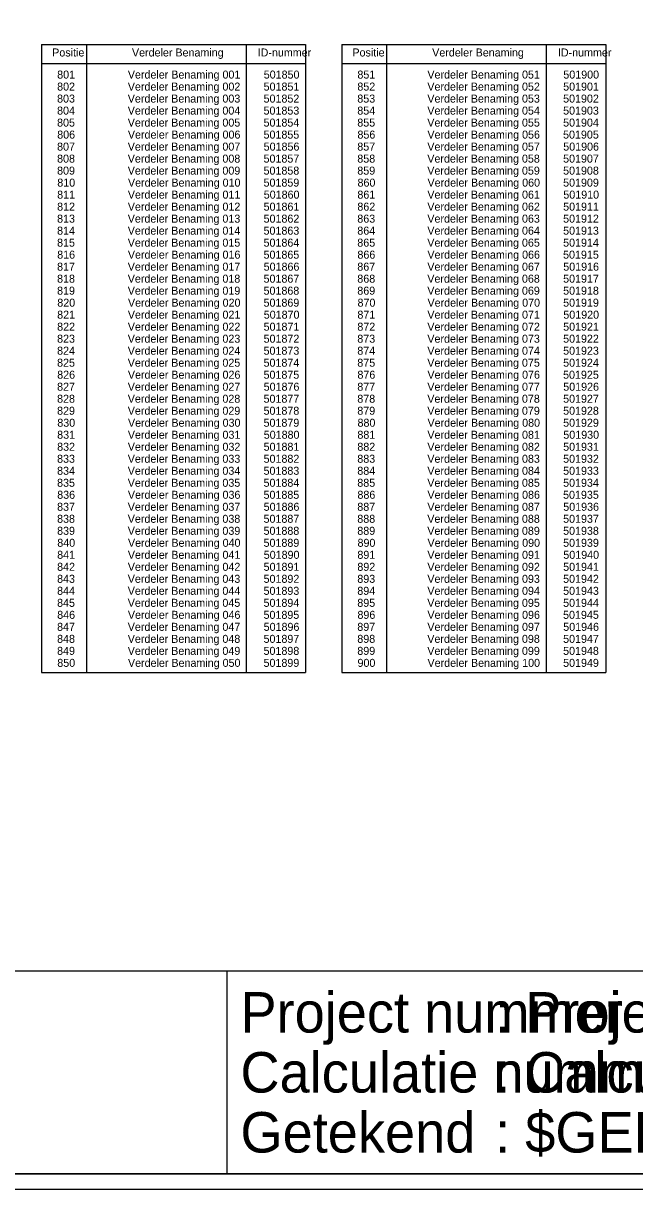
# Model space of a CAD drawing. Extents: x 692.7 to 772, y 1563.6 to 1616.7.
# Drawn here: x 739.82 to 755.09, y 1563.58 to 1592.73 of the extents above; entities that cross this region are included whole.
import ezdxf

# ---------------------------------------------------------------- set-up
doc = ezdxf.new("R2010")
doc.units = 0
doc.layers.add('Default', color=7, linetype='Continuous')
doc.layers.add('Kader', color=7, linetype='Continuous')

msp = doc.modelspace()

# ---------------------------------------------------------------- linework, layer by layer
at = {"layer": 'Default'}
for p, q in [((740.279, 1592.194), (740.279, 1576.503)), ((740.279, 1592.194), (746.873, 1592.194)), ((741.396, 1592.194), (741.396, 1576.503)), ((745.384, 1592.194), (745.384, 1576.503)), ((746.873, 1592.194), (746.873, 1576.503)), ((747.778, 1592.194), (747.778, 1576.503)), ((747.778, 1592.194), (754.371, 1592.194)), ((748.894, 1592.194), (748.894, 1576.503)), ((752.882, 1592.194), (752.882, 1576.503)), ((754.371, 1592.194), (754.371, 1576.503)), ((740.279, 1591.718), (746.873, 1591.718)), ((747.778, 1591.718), (754.371, 1591.718)), ((740.279, 1576.503), (746.873, 1576.503)), ((747.778, 1576.503), (754.371, 1576.503))]:
    msp.add_line(p, q, dxfattribs=at)
at = {"layer": 'Kader'}
for points in [[(692.73, 1616.711), (770.894, 1616.711), (770.894, 1563.581), (692.73, 1563.581)], [(693.124, 1616.316), (770.5, 1616.316), (770.5, 1563.975), (693.124, 1563.975)], [(719.333, 1563.975), (770.5, 1563.975), (770.5, 1569.042), (719.333, 1569.042)], [(719.333, 1563.975), (744.916, 1563.975), (744.916, 1569.042), (719.333, 1569.042)]]:
    msp.add_lwpolyline(points, close=True, dxfattribs=at)

# ---------------------------------------------------------------- texts
at = {"layer": 'Default'}
for s, p in [('Positie', (740.543, 1591.897)), ('Verdeler Benaming', (742.535, 1591.897)), ('ID-nummer', (745.674, 1591.897)), ('Positie', (748.041, 1591.897)), ('Verdeler Benaming', (750.033, 1591.897)), ('ID-nummer', (753.172, 1591.897)), ('801', (740.667, 1591.345)), ('Verdeler Benaming 001', (742.432, 1591.345)), ('501850', (745.826, 1591.345)), ('851', (748.165, 1591.345)), ('Verdeler Benaming 051', (749.913, 1591.345)), ('501900', (753.308, 1591.345)), ('802', (740.666, 1591.045)), ('Verdeler Benaming 002', (742.431, 1591.045)), ('501851', (745.823, 1591.045)), ('852', (748.164, 1591.045)), ('Verdeler Benaming 052', (749.912, 1591.045)), ('501901', (753.304, 1591.045)), ('803', (740.665, 1590.745)), ('Verdeler Benaming 003', (742.43, 1590.745)), ('501852', (745.822, 1590.745)), ('853', (748.163, 1590.745)), ('Verdeler Benaming 053', (749.912, 1590.745)), ('501902', (753.303, 1590.745)), ('804', (740.665, 1590.445)), ('Verdeler Benaming 004', (742.43, 1590.445)), ('501853', (745.821, 1590.445)), ('854', (748.163, 1590.445)), ('Verdeler Benaming 054', (749.912, 1590.445)), ('501903', (753.303, 1590.445)), ('805', (740.665, 1590.145)), ('Verdeler Benaming 005', (742.43, 1590.145)), ('501854', (745.821, 1590.145)), ('855', (748.163, 1590.145)), ('Verdeler Benaming 055', (749.911, 1590.145)), ('501904', (753.303, 1590.145)), ('806', (740.668, 1589.845)), ('Verdeler Benaming 006', (742.433, 1589.845)), ('501855', (745.821, 1589.845)), ('856', (748.166, 1589.845)), ('Verdeler Benaming 056', (749.914, 1589.845)), ('501905', (753.302, 1589.845)), ('807', (740.665, 1589.545)), ('Verdeler Benaming 007', (742.43, 1589.545)), ('501856', (745.824, 1589.545)), ('857', (748.163, 1589.545)), ('Verdeler Benaming 057', (749.912, 1589.545)), ('501906', (753.306, 1589.545)), ('808', (740.665, 1589.245)), ('Verdeler Benaming 008', (742.43, 1589.245)), ('501857', (745.821, 1589.245)), ('858', (748.163, 1589.245)), ('Verdeler Benaming 058', (749.911, 1589.245)), ('501907', (753.303, 1589.245)), ('809', (740.665, 1588.945)), ('Verdeler Benaming 009', (742.43, 1588.945)), ('501858', (745.821, 1588.945)), ('859', (748.163, 1588.945)), ('Verdeler Benaming 059', (749.911, 1588.945)), ('501908', (753.303, 1588.945)), ('810', (740.67, 1588.645)), ('Verdeler Benaming 010', (742.435, 1588.645)), ('501859', (745.821, 1588.645)), ('860', (748.168, 1588.645)), ('Verdeler Benaming 060', (749.916, 1588.645)), ('501909', (753.303, 1588.645)), ('811', (740.667, 1588.345)), ('Verdeler Benaming 011', (742.432, 1588.345)), ('501860', (745.826, 1588.345)), ('861', (748.165, 1588.345)), ('Verdeler Benaming 061', (749.913, 1588.345)), ('501910', (753.308, 1588.345)), ('812', (740.666, 1588.045)), ('Verdeler Benaming 012', (742.431, 1588.045)), ('501861', (745.823, 1588.045)), ('862', (748.164, 1588.045)), ('Verdeler Benaming 062', (749.912, 1588.045)), ('501911', (753.304, 1588.045)), ('813', (740.665, 1587.745)), ('Verdeler Benaming 013', (742.43, 1587.745)), ('501862', (745.822, 1587.745)), ('863', (748.163, 1587.745)), ('Verdeler Benaming 063', (749.912, 1587.745)), ('501912', (753.303, 1587.745)), ('814', (740.665, 1587.445)), ('Verdeler Benaming 014', (742.43, 1587.445)), ('501863', (745.821, 1587.445)), ('864', (748.163, 1587.445)), ('Verdeler Benaming 064', (749.912, 1587.445)), ('501913', (753.303, 1587.445)), ('815', (740.665, 1587.145)), ('Verdeler Benaming 015', (742.43, 1587.145)), ('501864', (745.821, 1587.145)), ('865', (748.163, 1587.145)), ('Verdeler Benaming 065', (749.911, 1587.145)), ('501914', (753.303, 1587.145)), ('816', (740.668, 1586.845)), ('Verdeler Benaming 016', (742.433, 1586.845)), ('501865', (745.821, 1586.845)), ('866', (748.166, 1586.845)), ('Verdeler Benaming 066', (749.914, 1586.845)), ('501915', (753.302, 1586.845)), ('817', (740.665, 1586.545)), ('Verdeler Benaming 017', (742.43, 1586.545)), ('501866', (745.824, 1586.545)), ('867', (748.163, 1586.545)), ('Verdeler Benaming 067', (749.912, 1586.545)), ('501916', (753.306, 1586.545)), ('818', (740.665, 1586.245)), ('Verdeler Benaming 018', (742.43, 1586.245)), ('501867', (745.821, 1586.245)), ('868', (748.163, 1586.245)), ('Verdeler Benaming 068', (749.911, 1586.245)), ('501917', (753.303, 1586.245)), ('819', (740.665, 1585.945)), ('Verdeler Benaming 019', (742.43, 1585.945)), ('501868', (745.821, 1585.945)), ('869', (748.163, 1585.945)), ('Verdeler Benaming 069', (749.911, 1585.945)), ('501918', (753.303, 1585.945)), ('820', (740.67, 1585.645)), ('Verdeler Benaming 020', (742.435, 1585.645)), ('501869', (745.821, 1585.645)), ('870', (748.168, 1585.645)), ('Verdeler Benaming 070', (749.916, 1585.645)), ('501919', (753.303, 1585.645)), ('821', (740.667, 1585.345)), ('Verdeler Benaming 021', (742.432, 1585.345)), ('501870', (745.826, 1585.345)), ('871', (748.165, 1585.345)), ('Verdeler Benaming 071', (749.913, 1585.345)), ('501920', (753.308, 1585.345)), ('822', (740.666, 1585.045)), ('Verdeler Benaming 022', (742.431, 1585.045)), ('501871', (745.823, 1585.045)), ('872', (748.164, 1585.045)), ('Verdeler Benaming 072', (749.912, 1585.045)), ('501921', (753.304, 1585.045)), ('823', (740.665, 1584.745)), ('Verdeler Benaming 023', (742.43, 1584.745)), ('501872', (745.822, 1584.745)), ('873', (748.163, 1584.745)), ('Verdeler Benaming 073', (749.912, 1584.745)), ('501922', (753.303, 1584.745)), ('824', (740.665, 1584.445)), ('Verdeler Benaming 024', (742.43, 1584.445)), ('501873', (745.821, 1584.445)), ('874', (748.163, 1584.445)), ('Verdeler Benaming 074', (749.912, 1584.445)), ('501923', (753.303, 1584.445)), ('825', (740.665, 1584.145)), ('Verdeler Benaming 025', (742.43, 1584.145)), ('501874', (745.821, 1584.145)), ('875', (748.163, 1584.145)), ('Verdeler Benaming 075', (749.911, 1584.145)), ('501924', (753.303, 1584.145)), ('826', (740.668, 1583.845)), ('Verdeler Benaming 026', (742.433, 1583.845)), ('501875', (745.821, 1583.845)), ('876', (748.166, 1583.845)), ('Verdeler Benaming 076', (749.914, 1583.845)), ('501925', (753.302, 1583.845)), ('827', (740.665, 1583.545)), ('Verdeler Benaming 027', (742.43, 1583.545)), ('501876', (745.824, 1583.545)), ('877', (748.163, 1583.545)), ('Verdeler Benaming 077', (749.912, 1583.545)), ('501926', (753.306, 1583.545)), ('828', (740.665, 1583.245)), ('Verdeler Benaming 028', (742.43, 1583.245)), ('501877', (745.821, 1583.245)), ('878', (748.163, 1583.245)), ('Verdeler Benaming 078', (749.911, 1583.245)), ('501927', (753.303, 1583.245)), ('829', (740.665, 1582.945)), ('Verdeler Benaming 029', (742.43, 1582.945)), ('501878', (745.821, 1582.945)), ('879', (748.163, 1582.945)), ('Verdeler Benaming 079', (749.911, 1582.945)), ('501928', (753.303, 1582.945)), ('830', (740.67, 1582.645)), ('Verdeler Benaming 030', (742.435, 1582.645)), ('501879', (745.821, 1582.645)), ('880', (748.168, 1582.645)), ('Verdeler Benaming 080', (749.916, 1582.645)), ('501929', (753.303, 1582.645)), ('831', (740.667, 1582.345)), ('Verdeler Benaming 031', (742.432, 1582.345)), ('501880', (745.826, 1582.345)), ('881', (748.165, 1582.345)), ('Verdeler Benaming 081', (749.913, 1582.345)), ('501930', (753.308, 1582.345)), ('832', (740.666, 1582.045)), ('Verdeler Benaming 032', (742.431, 1582.045)), ('501881', (745.823, 1582.045)), ('882', (748.164, 1582.045)), ('Verdeler Benaming 082', (749.912, 1582.045)), ('501931', (753.304, 1582.045)), ('833', (740.665, 1581.745)), ('Verdeler Benaming 033', (742.43, 1581.745)), ('501882', (745.822, 1581.745)), ('883', (748.163, 1581.745)), ('Verdeler Benaming 083', (749.912, 1581.745)), ('501932', (753.303, 1581.745)), ('834', (740.665, 1581.445)), ('Verdeler Benaming 034', (742.43, 1581.445)), ('501883', (745.821, 1581.445)), ('884', (748.163, 1581.445)), ('Verdeler Benaming 084', (749.912, 1581.445)), ('501933', (753.303, 1581.445)), ('835', (740.665, 1581.145)), ('Verdeler Benaming 035', (742.43, 1581.145)), ('501884', (745.821, 1581.145)), ('885', (748.163, 1581.145)), ('Verdeler Benaming 085', (749.911, 1581.145)), ('501934', (753.303, 1581.145)), ('836', (740.668, 1580.845)), ('Verdeler Benaming 036', (742.433, 1580.845)), ('501885', (745.821, 1580.845)), ('886', (748.166, 1580.845)), ('Verdeler Benaming 086', (749.914, 1580.845)), ('501935', (753.302, 1580.845)), ('837', (740.665, 1580.545)), ('Verdeler Benaming 037', (742.43, 1580.545)), ('501886', (745.824, 1580.545)), ('887', (748.163, 1580.545)), ('Verdeler Benaming 087', (749.912, 1580.545)), ('501936', (753.306, 1580.545)), ('838', (740.665, 1580.245)), ('Verdeler Benaming 038', (742.43, 1580.245)), ('501887', (745.821, 1580.245)), ('888', (748.163, 1580.245)), ('Verdeler Benaming 088', (749.911, 1580.245)), ('501937', (753.303, 1580.245)), ('839', (740.665, 1579.945)), ('Verdeler Benaming 039', (742.43, 1579.945)), ('501888', (745.821, 1579.945)), ('889', (748.163, 1579.945)), ('Verdeler Benaming 089', (749.911, 1579.945)), ('501938', (753.303, 1579.945)), ('840', (740.67, 1579.645)), ('Verdeler Benaming 040', (742.435, 1579.645)), ('501889', (745.821, 1579.645)), ('890', (748.168, 1579.645)), ('Verdeler Benaming 090', (749.916, 1579.645)), ('501939', (753.303, 1579.645)), ('841', (740.667, 1579.345)), ('Verdeler Benaming 041', (742.432, 1579.345)), ('501890', (745.826, 1579.345)), ('891', (748.165, 1579.345)), ('Verdeler Benaming 091', (749.913, 1579.345)), ('501940', (753.308, 1579.345)), ('842', (740.666, 1579.045)), ('Verdeler Benaming 042', (742.431, 1579.045)), ('501891', (745.823, 1579.045)), ('892', (748.164, 1579.045)), ('Verdeler Benaming 092', (749.912, 1579.045)), ('501941', (753.304, 1579.045)), ('843', (740.665, 1578.745)), ('Verdeler Benaming 043', (742.43, 1578.745)), ('501892', (745.822, 1578.745)), ('893', (748.163, 1578.745)), ('Verdeler Benaming 093', (749.912, 1578.745)), ('501942', (753.303, 1578.745)), ('844', (740.665, 1578.445)), ('Verdeler Benaming 044', (742.43, 1578.445)), ('501893', (745.821, 1578.445)), ('894', (748.163, 1578.445)), ('Verdeler Benaming 094', (749.912, 1578.445)), ('501943', (753.303, 1578.445)), ('845', (740.665, 1578.145)), ('Verdeler Benaming 045', (742.43, 1578.145)), ('501894', (745.821, 1578.145)), ('895', (748.163, 1578.145)), ('Verdeler Benaming 095', (749.911, 1578.145)), ('501944', (753.303, 1578.145)), ('846', (740.668, 1577.845)), ('Verdeler Benaming 046', (742.433, 1577.845)), ('501895', (745.821, 1577.845)), ('896', (748.166, 1577.845)), ('Verdeler Benaming 096', (749.914, 1577.845)), ('501945', (753.302, 1577.845)), ('847', (740.665, 1577.545)), ('Verdeler Benaming 047', (742.43, 1577.545)), ('501896', (745.824, 1577.545)), ('897', (748.163, 1577.545)), ('Verdeler Benaming 097', (749.912, 1577.545)), ('501946', (753.306, 1577.545)), ('848', (740.665, 1577.245)), ('Verdeler Benaming 048', (742.43, 1577.245)), ('501897', (745.821, 1577.245)), ('898', (748.163, 1577.245)), ('Verdeler Benaming 098', (749.911, 1577.245)), ('501947', (753.303, 1577.245)), ('849', (740.665, 1576.945)), ('Verdeler Benaming 049', (742.43, 1576.945)), ('501898', (745.821, 1576.945)), ('899', (748.163, 1576.945)), ('Verdeler Benaming 099', (749.911, 1576.945)), ('501948', (753.303, 1576.945)), ('850', (740.67, 1576.645)), ('Verdeler Benaming 050', (742.435, 1576.645)), ('501899', (745.821, 1576.645)), ('900', (748.168, 1576.645)), ('Verdeler Benaming 100', (749.916, 1576.645)), ('501949', (753.303, 1576.645))]:
    msp.add_text(s, height=0.2, dxfattribs=at).set_placement(p)
at = {"layer": 'Kader'}
for s, height, p in [('Project nummer', 1.01183, (745.244, 1567.506)), ('Projectnummer', 1.01183, (752.356, 1567.506)), (':', 1.012, (751.606, 1567.506)), ('Calculatie nummer', 1.01183, (745.244, 1566.007)), ('Calculatienummer', 1.01183, (752.356, 1566.007)), (':', 1.012, (751.606, 1566.007)), ('Getekend', 1.0118, (745.244, 1564.508)), ('$GEBRUIKER$', 1.01183, (752.356, 1564.508)), (':', 1.012, (751.606, 1564.508))]:
    msp.add_text(s, height=height, dxfattribs=at).set_placement(p)

doc.saveas('drawing.dxf')
